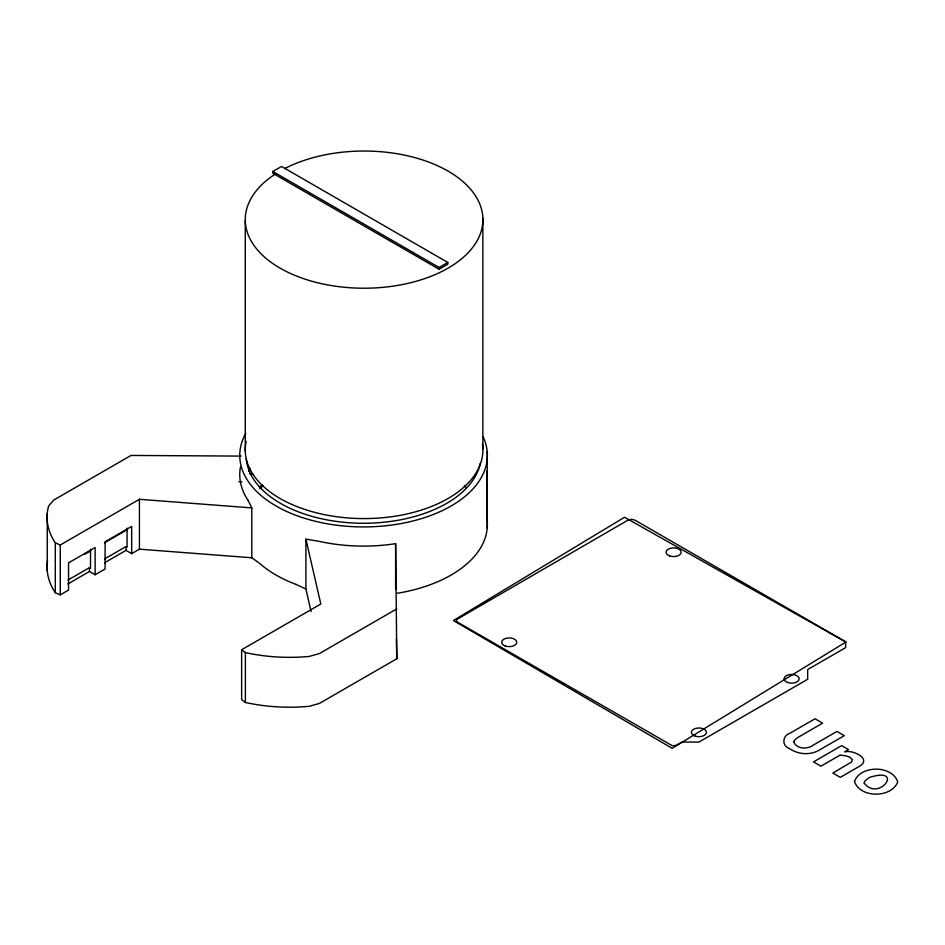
<?xml version="1.0" encoding="UTF-8"?>
<svg xmlns="http://www.w3.org/2000/svg" width="945" height="945" viewBox="0 0 945 945"><rect width="100%" height="100%" fill="white"/><g stroke="black" fill="none" stroke-linecap="round" stroke-linejoin="round"><path stroke-width="1.42" d="M47.545 560.869A123.83 71.489 0 0 0 55.306 592.716L60.244 594.889L60.244 545.017L139.423 499.303L251.795 507.914L251.795 557.774L259.733 563.421A123.807 71.477 0 0 0 296.116 584.447M67.969 583.904L89.48 571.489L95.126 574.749L95.126 547.509L68.548 562.854L68.548 590.093L60.244 594.889M104.505 562.807L126.028 550.38L131.674 553.64L139.423 549.175L139.423 499.303M305.908 539.146L320.816 604.032L241.636 649.735L241.636 699.607L245.393 702.466A123.83 71.489 0 0 0 309.133 706.328L319.445 703.411L396.794 658.759L395.624 543.67A123.819 71.489 0 0 1 319.209 541.355L305.908 539.146L305.908 589.018L311.094 611.592M245.393 702.466L245.393 652.593L241.636 649.735M395.624 589.137L395.624 543.67M487.218 470.882L487.218 520.754A123.807 71.477 0 0 1 397.006 593.318M248.925 471.508L250.106 468.307M272.833 171.482L281.527 166.462L447.8 262.462L447.8 264.234L439.106 269.266L272.833 173.266L272.833 171.482L439.106 267.482L447.8 262.462M84.377 554.432L90.649 550.817M104.434 542.855L127.008 529.826M67.969 580.065L89.48 567.65L90.519 568.252L90.519 549.234M104.505 558.967L126.028 546.553L127.067 547.155L127.067 528.137M95.126 574.749L105.096 568.984L105.096 541.757L131.674 526.412L131.674 553.64M396.794 608.887L319.445 653.538L309.133 656.456A123.83 71.489 0 0 1 245.393 652.593M840.01 755.185L820.957 766.182L813.515 761.883L841.641 745.64L848.504 749.598L844.806 751.866C852.662 749.527 872.424 758.859 859.288 766.383L840.294 777.345L832.852 773.045L851.386 762.107L852.473 759.721L850.087 757.418M259.024 486.805L262.675 485.08M241.034 456.092L131.012 455.443L53.664 500.094L48.608 506.047A123.83 71.489 0 0 0 55.306 542.843L55.306 592.716M238.943 481.678L241.873 481.808M139.423 549.175L251.795 557.774M249.515 473.823L253.591 474.461M55.306 542.843L60.244 545.017M296.139 584.435L305.908 589.018M247.98 500.236L251.795 507.914M396.428 638.466L396.794 658.759M487.218 451.698L487.218 528.243M482.871 218.413L482.871 448.757M439.106 267.482L439.106 269.266M245.275 220.835L245.275 451.19M126.028 546.553L126.028 550.38M89.48 567.65L89.48 571.489M47.25 513.489L47.25 570.839M259.851 488.813A117.463 67.816 0 0 1 262.887 485.73M464.255 485.73A117.463 67.816 0 0 1 466.298 487.774M247.992 500.248A123.819 71.489 0 0 1 240.443 467.149M483.167 436.944A123.819 71.489 0 0 1 360.317 526.897A123.819 71.489 0 0 1 245.806 433.342M480.249 463.227A117.463 67.816 0 0 1 359.88 523.223A117.463 67.816 0 0 1 246.267 458.986M284.693 168.588A118.822 68.595 0 0 1 479.316 202.903A118.822 68.595 0 0 1 335.912 286.264A118.822 68.595 0 0 1 275.137 174.14M482.422 443.878A118.822 68.595 0 0 1 361.935 518.569A118.822 68.595 0 0 1 246.184 441.421M840.01 755.303A14.789 8.54 0 0 1 850.146 757.37M854.469 781.444C860.056 798.312 891.312 798.289 897.738 781.999C892.375 765.048 860.6 764.883 854.469 781.444M793.765 742.061C796.883 749.397 807.987 749.491 813.633 744.896L836.963 731.43L844.287 735.659L819.728 749.834C811.235 755.043 800.12 754.795 791.567 749.869A38.58 22.267 0 0 1 789.323 748.546C781.326 745.558 782.495 735.411 790.315 733.048L815.039 718.779L822.599 723.138L797.367 737.785L794.627 740.1L793.765 742.061M864.143 782.992C878.826 802.577 905.239 766.182 869.743 777.333A31.279 18.061 0 0 0 868.207 778.243L865.218 780.688L864.143 782.992M456.47 619.636L456.47 621.089L457.663 622.271L672.356 745.735L675.935 745.44L682.054 742.073L698.922 742.073L807.668 679.29L807.668 669.556L845.633 647.632L845.633 641.785L634.745 520.034L631.437 519.266L628.071 520.081L456.47 619.636M845.881 642.068L672.167 748.31L453.411 620.522L624.55 517.258L845.881 642.068M695 736.06A7.56 4.359 0 0 0 706.482 732.434A7.56 4.359 0 0 0 695.296 728.512A7.56 4.359 0 0 0 695 736.06M505.268 646.002A7.56 4.359 0 0 0 516.75 642.376A7.56 4.359 0 0 0 505.575 638.454A7.56 4.359 0 0 0 505.268 646.002M787.717 682.526A7.56 4.359 0 0 0 799.198 678.9A7.56 4.359 0 0 0 788.024 674.978A7.56 4.359 0 0 0 787.717 682.526M669.686 555.943A7.56 4.359 0 0 0 681.168 552.317A7.56 4.359 0 0 0 669.993 548.395A7.56 4.359 0 0 0 669.686 555.943"/></g></svg>
